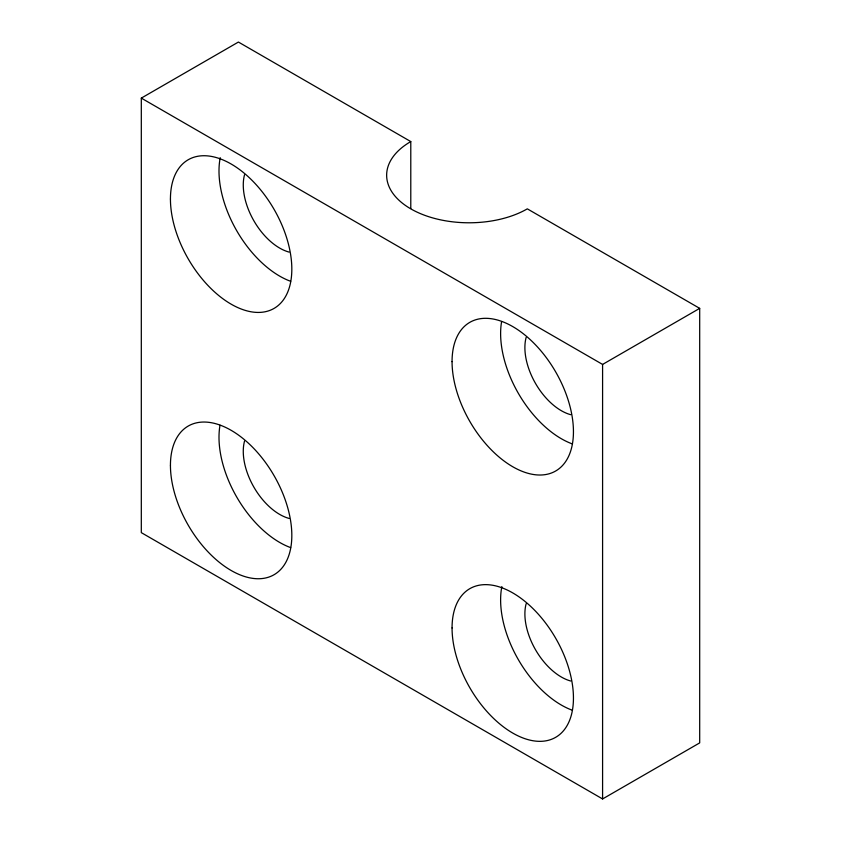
<?xml version="1.0" encoding="UTF-8"?>
<svg xmlns="http://www.w3.org/2000/svg" width="841" height="841" viewBox="0 0 841 841"><rect width="100%" height="100%" fill="white"/><g stroke="black" fill="none" stroke-linecap="round" stroke-linejoin="round"><path stroke-width="1.26" d="M141.309 98.113L238.413 42.05L410.786 141.572A82.397 47.569 0 0 0 410.786 208.852A82.397 47.569 0 0 0 527.318 208.852L699.691 308.363L699.691 742.887L602.587 798.95L141.309 532.637L141.309 98.113L602.587 364.426L699.691 308.363M602.587 364.426L602.587 798.95M410.786 141.572L410.786 208.515M570.734 414.697A51.501 29.729 60 0 1 526.13 337.441M570.734 681.01A51.501 29.729 60 0 1 526.13 603.764M289.115 252.1A51.501 29.729 60 0 1 244.51 174.854M289.115 518.424A51.501 29.729 60 0 1 244.51 441.168M572.269 443.89A85.835 49.556 60 0 1 501.614 321.525M290.65 281.304A85.835 49.556 60 0 1 220.226 157.677M290.65 547.617A85.835 49.556 60 0 1 219.995 425.252M572.269 710.214A85.835 49.556 60 0 1 501.846 586.587M452.059 361.63A85.835 49.556 60 0 0 543.097 474.881A85.835 49.556 60 0 0 543.097 353.493A85.835 49.556 60 0 0 452.059 361.63M170.439 199.033A85.835 49.556 60 0 0 261.477 312.295A85.835 49.556 60 0 0 261.477 190.907A85.835 49.556 60 0 0 170.439 199.033M170.439 465.357A85.835 49.556 60 0 0 261.477 578.608A85.835 49.556 60 0 0 261.477 457.22A85.835 49.556 60 0 0 170.439 465.357M452.059 627.943A85.835 49.556 60 0 0 543.097 741.205A85.835 49.556 60 0 0 543.097 619.817A85.835 49.556 60 0 0 452.059 627.943"/></g></svg>
